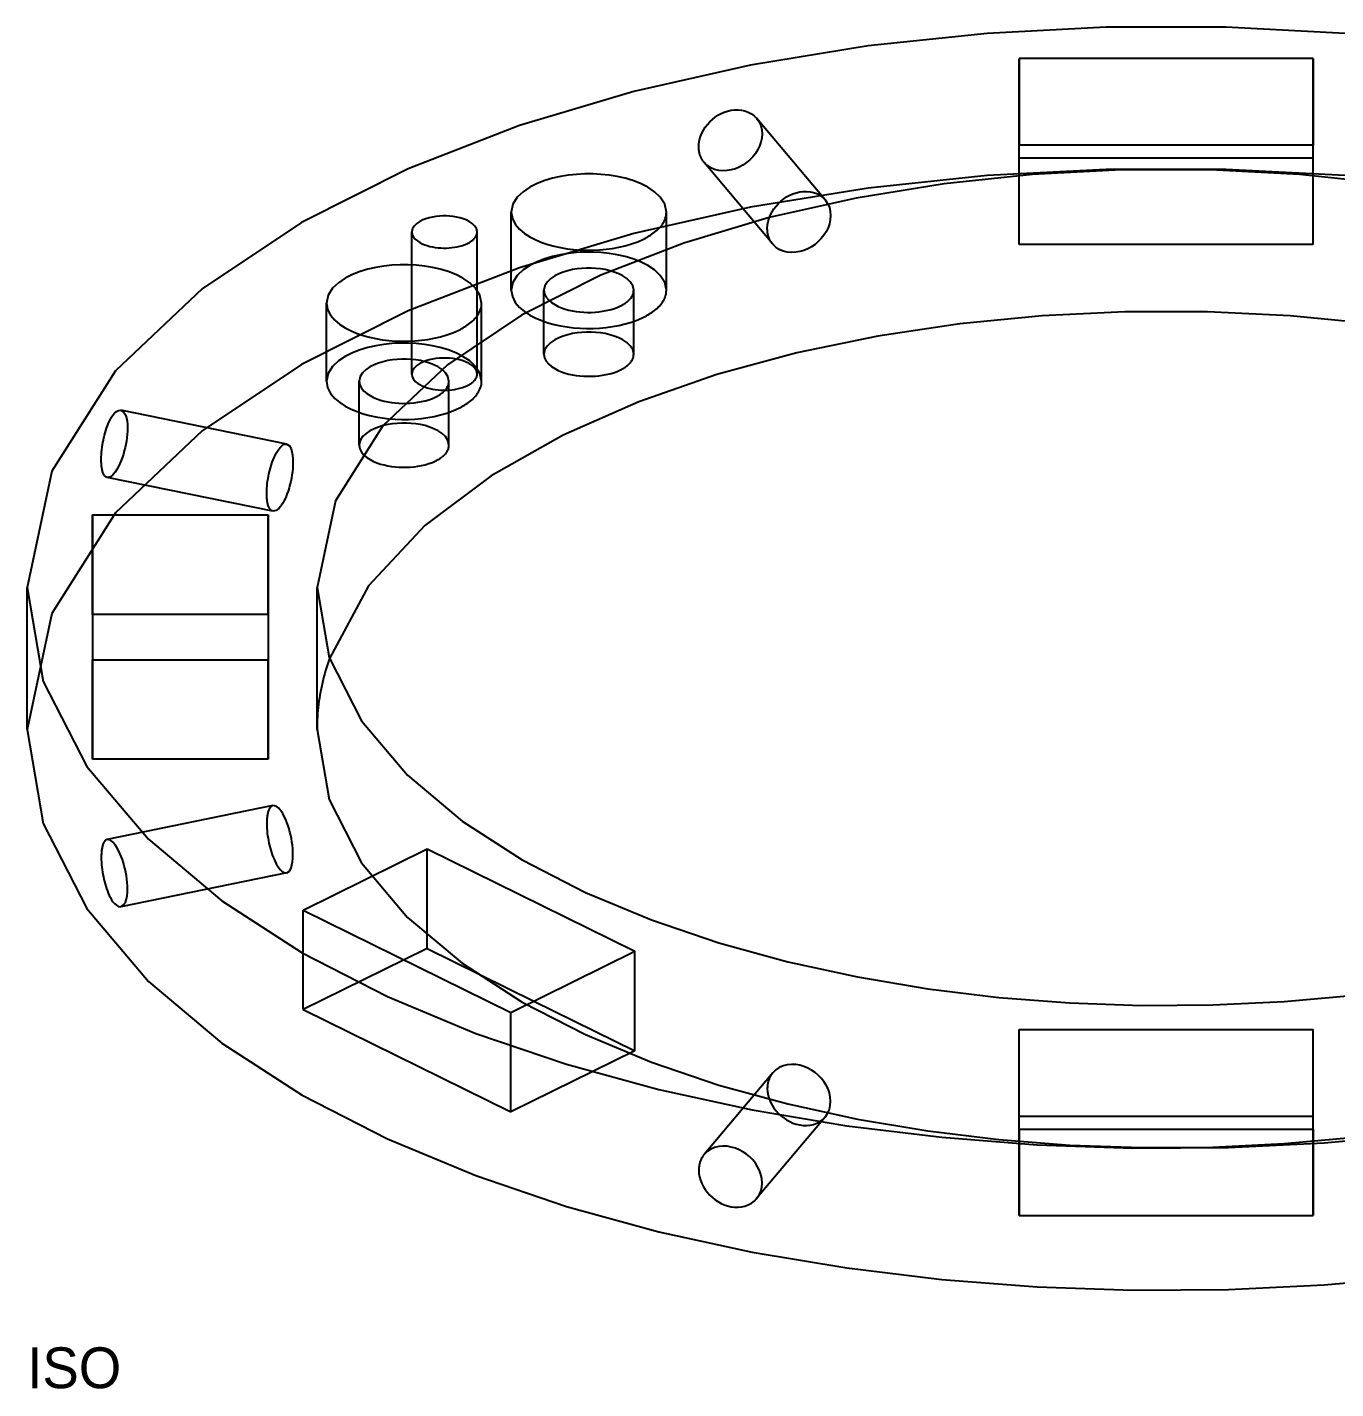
# Model space of a CAD drawing. Header units: millimetres. Extents: x 0 to 324, y -45 to 194.
# Drawn here: x 184.4 to 264.5, y 48.8 to 132.2 of the extents above; entities that cross this region are included whole.
import ezdxf

# ---------------------------------------------------------------- set-up
doc = ezdxf.new("R2010")
doc.units = ezdxf.units.MM
doc.layers.add('ISO_HIDDEN', color=8, linetype='CONTINUOUS')
doc.layers.add('ISO_VISIBLE', color=7, linetype='Continuous')

msp = doc.modelspace()

# ---------------------------------------------------------------- linework, layer by layer
at = {"layer": 'ISO_HIDDEN'}
for points in [[(225.505, 124.873), (225.518, 125.088), (225.555, 125.3), (225.614, 125.506), (225.694, 125.706), (225.792, 125.898), (225.906, 126.08), (226.036, 126.252), (226.179, 126.412), (226.336, 126.559), (226.504, 126.693), (226.683, 126.813), (226.871, 126.917), (227.068, 127.003), (227.272, 127.072), (227.482, 127.12), (227.695, 127.148), (227.91, 127.151), (228.124, 127.13), (228.334, 127.083), (228.536, 127.009), (228.725, 126.907), (228.897, 126.779), (229.048, 126.625)], [(229.048, 126.625), (229.196, 126.413), (229.301, 126.177), (229.364, 125.925), (229.385, 125.667), (229.366, 125.409), (229.312, 125.156), (229.225, 124.912), (229.11, 124.68), (228.97, 124.462), (228.808, 124.26), (228.626, 124.076), (228.427, 123.91), (228.212, 123.765), (227.984, 123.642), (227.745, 123.542), (227.497, 123.469), (227.241, 123.425), (226.983, 123.413), (226.725, 123.435), (226.473, 123.496), (226.235, 123.598), (226.019, 123.741), (225.834, 123.921)], [(233.249, 121.631), (229.048, 126.625)], [(225.834, 123.921), (225.806, 123.956), (225.779, 123.992), (225.753, 124.028), (225.729, 124.066), (225.705, 124.104), (225.683, 124.143), (225.662, 124.182), (225.643, 124.222), (225.625, 124.263), (225.608, 124.305), (225.592, 124.347), (225.578, 124.389), (225.565, 124.432), (225.553, 124.475), (225.543, 124.518), (225.534, 124.562), (225.526, 124.606), (225.52, 124.65), (225.514, 124.695), (225.51, 124.739), (225.507, 124.784), (225.505, 124.828), (225.505, 124.873)], [(245.125, 124.187), (245.125, 124.987)], [(245.125, 118.894), (245.125, 124.987)], [(263.125, 124.187), (263.125, 124.987)], [(263.125, 118.894), (263.125, 124.987)], [(323.875, 89.203), (322.365, 96.31), (318.463, 102.467), (313.162, 107.491), (307.084, 111.552), (300.549, 114.834), (293.728, 117.473), (286.719, 119.565), (279.583, 121.176), (272.363, 122.351), (265.088, 123.119), (257.783, 123.498), (250.467, 123.498), (243.162, 123.119), (235.887, 122.351), (228.667, 121.176), (221.531, 119.565), (214.522, 117.473), (207.701, 114.834), (201.166, 111.552), (195.088, 107.491), (189.787, 102.467), (185.885, 96.31), (184.375, 89.203)], [(230.035, 118.928), (225.834, 123.921)], [(263.125, 124.187), (245.125, 124.187)], [(245.125, 118.894), (245.125, 124.187)], [(263.125, 118.894), (263.125, 124.187)], [(229.702, 119.884), (229.715, 120.098), (229.753, 120.309), (229.813, 120.515), (229.893, 120.714), (229.992, 120.904), (230.108, 121.085), (230.238, 121.255), (230.383, 121.413), (230.54, 121.559), (230.709, 121.692), (230.888, 121.81), (231.076, 121.912), (231.273, 121.999), (231.476, 122.067), (231.685, 122.116), (231.898, 122.143), (232.112, 122.149), (232.326, 122.13), (232.535, 122.084), (232.737, 122.012), (232.927, 121.912), (233.099, 121.784), (233.249, 121.631)], [(214.02, 116.098), (214.02, 120.885)], [(223.52, 116.098), (223.52, 120.885)], [(233.249, 121.631), (233.397, 121.418), (233.502, 121.181), (233.563, 120.929), (233.582, 120.671), (233.563, 120.412), (233.508, 120.159), (233.422, 119.914), (233.308, 119.681), (233.169, 119.462), (233.008, 119.259), (232.827, 119.073), (232.628, 118.906), (232.414, 118.76), (232.186, 118.636), (231.947, 118.536), (231.698, 118.464), (231.442, 118.421), (231.183, 118.41), (230.925, 118.435), (230.673, 118.498), (230.436, 118.602), (230.22, 118.746), (230.035, 118.928)], [(207.931, 110.963), (207.931, 119.667)], [(211.931, 110.963), (211.931, 119.667)], [(230.035, 118.928), (230.007, 118.962), (229.98, 118.998), (229.954, 119.035), (229.929, 119.072), (229.906, 119.111), (229.883, 119.15), (229.862, 119.189), (229.843, 119.23), (229.824, 119.271), (229.807, 119.312), (229.791, 119.355), (229.777, 119.397), (229.764, 119.44), (229.752, 119.483), (229.741, 119.527), (229.732, 119.571), (229.724, 119.615), (229.717, 119.66), (229.712, 119.704), (229.708, 119.749), (229.705, 119.794), (229.703, 119.839), (229.702, 119.884)], [(223.52, 116.098), (223.417, 116.582), (223.151, 117.001), (222.79, 117.343), (222.376, 117.62), (221.931, 117.843), (221.467, 118.023), (220.989, 118.166), (220.503, 118.275), (220.012, 118.355), (219.516, 118.408), (219.019, 118.433), (218.521, 118.433), (218.023, 118.408), (217.528, 118.355), (217.036, 118.275), (216.55, 118.166), (216.073, 118.023), (215.608, 117.843), (215.163, 117.62), (214.749, 117.343), (214.388, 117.001), (214.122, 116.582), (214.02, 116.098)], [(263.125, 118.894), (245.125, 118.894)], [(221.52, 116.098), (221.46, 116.378), (221.306, 116.621), (221.097, 116.819), (220.858, 116.979), (220.6, 117.108), (220.331, 117.213), (220.055, 117.295), (219.773, 117.359), (219.489, 117.405), (219.202, 117.435), (218.914, 117.45), (218.625, 117.45), (218.337, 117.435), (218.051, 117.405), (217.766, 117.359), (217.485, 117.295), (217.208, 117.213), (216.939, 117.108), (216.682, 116.979), (216.442, 116.819), (216.233, 116.621), (216.079, 116.378), (216.02, 116.098)], [(214.02, 116.098), (214.087, 115.706), (214.268, 115.352), (214.526, 115.047), (214.831, 114.791), (215.167, 114.574), (215.522, 114.391), (215.89, 114.238), (216.268, 114.11), (216.654, 114.004), (217.044, 113.919), (217.438, 113.853), (217.834, 113.805), (218.232, 113.774), (218.631, 113.76), (219.031, 113.763), (219.43, 113.782), (219.827, 113.818), (220.223, 113.871), (220.616, 113.943), (221.005, 114.034), (221.388, 114.147), (221.763, 114.282), (222.128, 114.444)], [(216.02, 116.098), (216.059, 115.871), (216.163, 115.666), (216.313, 115.49), (216.49, 115.341), (216.684, 115.216), (216.889, 115.11), (217.103, 115.021), (217.322, 114.947), (217.545, 114.886), (217.77, 114.836), (217.998, 114.798), (218.228, 114.77), (218.459, 114.753), (218.69, 114.745), (218.921, 114.746), (219.152, 114.757), (219.382, 114.778), (219.611, 114.809), (219.839, 114.85), (220.064, 114.903), (220.285, 114.968), (220.503, 115.047), (220.714, 115.141)], [(216.02, 112.181), (216.02, 116.098)], [(220.714, 115.141), (220.765, 115.166), (220.816, 115.193), (220.866, 115.221), (220.915, 115.251), (220.963, 115.281), (221.011, 115.313), (221.057, 115.346), (221.103, 115.381), (221.147, 115.417), (221.19, 115.455), (221.232, 115.495), (221.271, 115.536), (221.309, 115.579), (221.345, 115.623), (221.378, 115.67), (221.409, 115.718), (221.437, 115.768), (221.461, 115.82), (221.482, 115.873), (221.498, 115.928), (221.51, 115.984), (221.517, 116.041), (221.52, 116.098)], [(221.52, 112.181), (221.52, 116.098)], [(222.128, 114.444), (222.217, 114.489), (222.304, 114.535), (222.39, 114.584), (222.475, 114.635), (222.558, 114.687), (222.64, 114.742), (222.721, 114.8), (222.799, 114.86), (222.876, 114.922), (222.95, 114.988), (223.022, 115.056), (223.091, 115.127), (223.156, 115.201), (223.218, 115.278), (223.276, 115.358), (223.329, 115.442), (223.377, 115.528), (223.418, 115.618), (223.454, 115.71), (223.482, 115.805), (223.503, 115.901), (223.515, 115.999), (223.52, 116.098)], [(202.706, 110.527), (202.706, 115.315)], [(212.206, 110.527), (212.206, 115.315)], [(221.52, 112.181), (221.46, 112.461), (221.306, 112.704), (221.097, 112.902), (220.858, 113.062), (220.6, 113.192), (220.331, 113.296), (220.055, 113.378), (219.773, 113.442), (219.489, 113.488), (219.202, 113.518), (218.914, 113.533), (218.625, 113.533), (218.337, 113.518), (218.051, 113.488), (217.766, 113.442), (217.485, 113.378), (217.208, 113.296), (216.939, 113.192), (216.682, 113.062), (216.442, 112.902), (216.233, 112.704), (216.079, 112.461), (216.02, 112.181)], [(212.206, 110.527), (212.103, 111.011), (211.837, 111.431), (211.476, 111.773), (211.062, 112.049), (210.617, 112.273), (210.153, 112.453), (209.676, 112.595), (209.19, 112.705), (208.698, 112.785), (208.203, 112.837), (207.705, 112.863), (207.207, 112.863), (206.709, 112.837), (206.214, 112.785), (205.722, 112.705), (205.236, 112.595), (204.759, 112.453), (204.294, 112.273), (203.849, 112.049), (203.435, 111.773), (203.075, 111.431), (202.809, 111.011), (202.706, 110.527)], [(210.206, 110.527), (210.146, 110.808), (209.993, 111.05), (209.784, 111.249), (209.544, 111.409), (209.286, 111.538), (209.017, 111.642), (208.741, 111.725), (208.46, 111.788), (208.175, 111.834), (207.888, 111.865), (207.6, 111.88), (207.312, 111.88), (207.024, 111.865), (206.737, 111.834), (206.452, 111.788), (206.171, 111.725), (205.895, 111.642), (205.626, 111.538), (205.368, 111.409), (205.128, 111.249), (204.919, 111.05), (204.765, 110.808), (204.706, 110.527)], [(211.931, 110.963), (211.888, 111.166), (211.776, 111.343), (211.624, 111.487), (211.449, 111.604), (211.262, 111.698), (211.066, 111.773), (210.865, 111.833), (210.661, 111.879), (210.454, 111.913), (210.245, 111.935), (210.036, 111.946), (209.826, 111.946), (209.616, 111.935), (209.408, 111.913), (209.201, 111.879), (208.996, 111.833), (208.795, 111.773), (208.6, 111.698), (208.412, 111.604), (208.238, 111.487), (208.086, 111.343), (207.974, 111.166), (207.931, 110.963)], [(216.02, 112.181), (216.059, 111.954), (216.163, 111.749), (216.313, 111.573), (216.49, 111.424), (216.684, 111.299), (216.889, 111.193), (217.103, 111.104), (217.322, 111.03), (217.545, 110.969), (217.77, 110.92), (217.998, 110.882), (218.228, 110.854), (218.459, 110.836), (218.69, 110.828), (218.921, 110.829), (219.152, 110.84), (219.382, 110.861), (219.611, 110.892), (219.839, 110.934), (220.064, 110.986), (220.285, 111.051), (220.503, 111.13), (220.714, 111.224)], [(220.714, 111.224), (220.765, 111.25), (220.816, 111.277), (220.866, 111.305), (220.915, 111.334), (220.963, 111.365), (221.011, 111.396), (221.057, 111.43), (221.103, 111.464), (221.147, 111.501), (221.19, 111.538), (221.232, 111.578), (221.271, 111.619), (221.309, 111.662), (221.345, 111.706), (221.378, 111.753), (221.409, 111.801), (221.437, 111.851), (221.461, 111.903), (221.482, 111.957), (221.498, 112.011), (221.51, 112.067), (221.517, 112.124), (221.52, 112.181)], [(207.931, 110.963), (207.959, 110.798), (208.035, 110.648), (208.144, 110.52), (208.273, 110.412), (208.414, 110.321), (208.563, 110.244), (208.718, 110.179), (208.878, 110.126), (209.04, 110.081), (209.204, 110.045), (209.37, 110.017), (209.537, 109.997), (209.705, 109.984), (209.873, 109.978), (210.041, 109.979), (210.209, 109.987), (210.376, 110.003), (210.543, 110.025), (210.708, 110.055), (210.872, 110.094), (211.033, 110.141), (211.191, 110.198), (211.345, 110.266)], [(211.345, 110.266), (211.382, 110.285), (211.419, 110.305), (211.455, 110.325), (211.491, 110.346), (211.526, 110.369), (211.561, 110.392), (211.595, 110.416), (211.628, 110.441), (211.66, 110.468), (211.691, 110.495), (211.721, 110.524), (211.75, 110.554), (211.778, 110.585), (211.804, 110.617), (211.828, 110.651), (211.85, 110.686), (211.871, 110.723), (211.888, 110.76), (211.903, 110.799), (211.915, 110.839), (211.924, 110.88), (211.929, 110.921), (211.931, 110.963)], [(202.706, 110.527), (202.773, 110.136), (202.954, 109.781), (203.212, 109.477), (203.518, 109.22), (203.853, 109.003), (204.208, 108.821), (204.577, 108.667), (204.955, 108.539), (205.34, 108.434), (205.73, 108.349), (206.124, 108.283), (206.52, 108.235), (206.919, 108.204), (207.318, 108.19), (207.717, 108.192), (208.116, 108.211), (208.514, 108.247), (208.909, 108.301), (209.302, 108.373), (209.691, 108.464), (210.074, 108.576), (210.45, 108.712), (210.815, 108.874)], [(204.706, 110.527), (204.745, 110.301), (204.85, 110.095), (204.999, 109.919), (205.176, 109.771), (205.37, 109.645), (205.576, 109.539), (205.789, 109.451), (206.008, 109.376), (206.231, 109.315), (206.457, 109.266), (206.685, 109.228), (206.914, 109.2), (207.145, 109.182), (207.376, 109.174), (207.607, 109.176), (207.838, 109.187), (208.068, 109.207), (208.297, 109.238), (208.525, 109.28), (208.75, 109.333), (208.972, 109.398), (209.189, 109.476), (209.4, 109.57)], [(204.706, 106.611), (204.706, 110.527)], [(209.4, 109.57), (209.452, 109.596), (209.502, 109.623), (209.552, 109.651), (209.601, 109.68), (209.649, 109.711), (209.697, 109.743), (209.744, 109.776), (209.789, 109.811), (209.833, 109.847), (209.876, 109.885), (209.918, 109.924), (209.958, 109.965), (209.996, 110.008), (210.031, 110.053), (210.065, 110.099), (210.095, 110.147), (210.123, 110.198), (210.147, 110.249), (210.168, 110.303), (210.184, 110.358), (210.196, 110.414), (210.204, 110.47), (210.206, 110.527)], [(210.206, 106.611), (210.206, 110.527)], [(210.815, 108.874), (210.903, 108.918), (210.99, 108.965), (211.076, 109.013), (211.161, 109.064), (211.245, 109.117), (211.327, 109.172), (211.407, 109.229), (211.486, 109.289), (211.562, 109.352), (211.637, 109.417), (211.708, 109.485), (211.777, 109.556), (211.843, 109.63), (211.904, 109.707), (211.962, 109.788), (212.015, 109.871), (212.063, 109.958), (212.105, 110.047), (212.14, 110.139), (212.168, 110.234), (212.189, 110.331), (212.202, 110.429), (212.206, 110.527)], [(188.91, 105.736), (188.912, 105.886), (188.919, 106.035), (188.93, 106.185), (188.945, 106.334), (188.963, 106.483), (188.985, 106.631), (189.01, 106.779), (189.039, 106.926), (189.071, 107.072), (189.106, 107.218), (189.145, 107.362), (189.188, 107.506), (189.234, 107.648), (189.285, 107.789), (189.341, 107.928), (189.402, 108.065), (189.47, 108.199), (189.544, 108.329), (189.628, 108.453), (189.723, 108.569), (189.834, 108.67), (189.964, 108.741), (190.112, 108.753)], [(190.112, 108.753), (190.281, 108.647), (190.386, 108.473), (190.45, 108.28), (190.489, 108.08), (190.51, 107.877), (190.517, 107.673), (190.513, 107.47), (190.5, 107.266), (190.479, 107.064), (190.45, 106.862), (190.413, 106.661), (190.371, 106.462), (190.321, 106.264), (190.265, 106.069), (190.201, 105.875), (190.131, 105.684), (190.053, 105.495), (189.966, 105.311), (189.868, 105.133), (189.756, 104.962), (189.627, 104.805), (189.468, 104.678), (189.273, 104.638)], [(200.267, 106.682), (190.112, 108.753)], [(210.206, 106.611), (210.146, 106.891), (209.993, 107.134), (209.784, 107.332), (209.544, 107.492), (209.286, 107.621), (209.017, 107.725), (208.741, 107.808), (208.46, 107.871), (208.175, 107.918), (207.888, 107.948), (207.6, 107.963), (207.312, 107.963), (207.024, 107.948), (206.737, 107.918), (206.452, 107.871), (206.171, 107.808), (205.895, 107.725), (205.626, 107.621), (205.368, 107.492), (205.128, 107.332), (204.919, 107.134), (204.765, 106.891), (204.706, 106.611)], [(199.043, 103.669), (199.046, 103.819), (199.053, 103.968), (199.065, 104.118), (199.081, 104.266), (199.101, 104.415), (199.124, 104.563), (199.151, 104.71), (199.181, 104.856), (199.215, 105.002), (199.252, 105.147), (199.293, 105.291), (199.338, 105.434), (199.387, 105.575), (199.439, 105.715), (199.497, 105.853), (199.559, 105.989), (199.628, 106.122), (199.703, 106.252), (199.787, 106.376), (199.881, 106.492), (199.991, 106.594), (200.12, 106.668), (200.267, 106.682)], [(200.267, 106.682), (200.433, 106.572), (200.532, 106.395), (200.591, 106.201), (200.626, 106.001), (200.645, 105.798), (200.651, 105.595), (200.647, 105.392), (200.634, 105.189), (200.614, 104.987), (200.586, 104.785), (200.552, 104.585), (200.511, 104.385), (200.464, 104.188), (200.411, 103.991), (200.35, 103.797), (200.282, 103.606), (200.206, 103.417), (200.121, 103.232), (200.025, 103.053), (199.914, 102.883), (199.784, 102.727), (199.623, 102.603), (199.427, 102.567)], [(204.706, 106.611), (204.745, 106.384), (204.85, 106.179), (204.999, 106.003), (205.176, 105.854), (205.37, 105.728), (205.576, 105.623), (205.789, 105.534), (206.008, 105.46), (206.231, 105.399), (206.457, 105.349), (206.685, 105.311), (206.914, 105.283), (207.145, 105.265), (207.376, 105.257), (207.607, 105.259), (207.838, 105.27), (208.068, 105.291), (208.297, 105.322), (208.525, 105.363), (208.75, 105.416), (208.972, 105.481), (209.189, 105.56), (209.4, 105.653)], [(209.4, 105.653), (209.452, 105.679), (209.502, 105.706), (209.552, 105.734), (209.601, 105.763), (209.649, 105.794), (209.697, 105.826), (209.744, 105.859), (209.789, 105.894), (209.833, 105.93), (209.876, 105.968), (209.918, 106.007), (209.958, 106.048), (209.996, 106.091), (210.031, 106.136), (210.065, 106.182), (210.095, 106.231), (210.123, 106.281), (210.147, 106.333), (210.168, 106.386), (210.184, 106.441), (210.196, 106.497), (210.204, 106.554), (210.206, 106.611)], [(189.273, 104.638), (189.222, 104.655), (189.177, 104.682), (189.138, 104.718), (189.105, 104.759), (189.076, 104.804), (189.051, 104.851), (189.03, 104.9), (189.011, 104.949), (188.995, 105), (188.981, 105.051), (188.969, 105.103), (188.958, 105.155), (188.948, 105.207), (188.94, 105.259), (188.933, 105.312), (188.928, 105.365), (188.923, 105.418), (188.919, 105.471), (188.915, 105.524), (188.913, 105.577), (188.911, 105.63), (188.91, 105.683), (188.91, 105.736)], [(199.427, 102.567), (189.273, 104.638)], [(199.427, 102.567), (199.376, 102.584), (199.33, 102.611), (199.289, 102.646), (199.254, 102.686), (199.224, 102.73), (199.197, 102.777), (199.174, 102.825), (199.154, 102.875), (199.137, 102.926), (199.121, 102.977), (199.108, 103.029), (199.096, 103.082), (199.086, 103.135), (199.077, 103.188), (199.069, 103.241), (199.063, 103.294), (199.057, 103.347), (199.053, 103.401), (199.049, 103.455), (199.047, 103.508), (199.045, 103.562), (199.044, 103.616), (199.043, 103.669)], [(188.375, 96.245), (188.375, 102.338)], [(199.125, 96.245), (199.125, 102.338)], [(202.125, 89.203), (202.125, 97.907)], [(188.375, 87.383), (188.375, 93.476)], [(188.375, 93.476), (188.375, 87.383)], [(199.125, 87.383), (199.125, 93.476)], [(199.125, 93.476), (199.125, 87.383)], [(202.882, 93.555), (202.819, 93.372), (202.759, 93.189), (202.701, 93.005), (202.646, 92.82), (202.594, 92.634), (202.544, 92.448), (202.497, 92.261), (202.453, 92.073), (202.411, 91.884), (202.372, 91.695), (202.336, 91.506), (202.302, 91.316), (202.272, 91.125), (202.244, 90.934), (202.219, 90.743), (202.197, 90.551), (202.178, 90.359), (202.162, 90.167), (202.149, 89.974), (202.138, 89.782), (202.131, 89.589), (202.126, 89.396), (202.125, 89.203)], [(202.125, 89.203), (202.86, 84.914), (204.844, 81.032), (207.667, 77.702), (211.01, 74.89), (214.681, 72.519), (218.568, 70.521), (222.603, 68.84), (226.743, 67.437), (230.959, 66.281), (235.231, 65.35), (239.542, 64.627), (243.882, 64.102), (248.241, 63.764), (252.611, 63.611), (256.982, 63.639), (261.349, 63.848), (265.703, 64.243), (270.036, 64.828), (274.336, 65.613), (278.593, 66.611), (282.788, 67.841), (286.899, 69.325), (290.895, 71.099)], [(199.125, 87.383), (188.375, 87.383)], [(199.427, 84.543), (189.273, 82.472)], [(199.427, 84.543), (199.376, 84.526), (199.33, 84.499), (199.289, 84.464), (199.254, 84.424), (199.224, 84.38), (199.197, 84.333), (199.174, 84.284), (199.154, 84.235), (199.137, 84.184), (199.121, 84.132), (199.108, 84.08), (199.096, 84.028), (199.086, 83.975), (199.077, 83.922), (199.069, 83.869), (199.063, 83.816), (199.057, 83.762), (199.053, 83.709), (199.049, 83.655), (199.047, 83.602), (199.045, 83.548), (199.044, 83.494), (199.043, 83.44)], [(200.267, 80.428), (200.433, 80.538), (200.532, 80.714), (200.591, 80.909), (200.626, 81.109), (200.645, 81.311), (200.651, 81.515), (200.647, 81.718), (200.634, 81.921), (200.614, 82.123), (200.586, 82.325), (200.552, 82.525), (200.511, 82.724), (200.464, 82.922), (200.411, 83.118), (200.35, 83.313), (200.282, 83.504), (200.206, 83.693), (200.121, 83.877), (200.025, 84.056), (199.914, 84.227), (199.784, 84.383), (199.623, 84.507), (199.427, 84.543)], [(199.043, 83.44), (199.046, 83.291), (199.053, 83.141), (199.065, 82.992), (199.081, 82.843), (199.101, 82.695), (199.124, 82.547), (199.151, 82.4), (199.181, 82.254), (199.215, 82.108), (199.252, 81.963), (199.293, 81.819), (199.338, 81.676), (199.387, 81.535), (199.439, 81.395), (199.497, 81.256), (199.559, 81.12), (199.628, 80.987), (199.703, 80.858), (199.787, 80.734), (199.881, 80.618), (199.991, 80.516), (200.12, 80.442), (200.267, 80.428)], [(200.267, 80.428), (190.112, 78.357)], [(201.269, 72.056), (201.269, 78.149)], [(207.456, 75.103), (201.269, 72.056)], [(221.598, 69.532), (221.598, 75.625)], [(215.411, 72.579), (221.598, 69.532)], [(201.269, 72.056), (213.997, 65.79)], [(213.997, 65.79), (213.997, 71.882)], [(221.598, 69.532), (213.997, 65.79)], [(233.249, 65.478), (233.397, 65.692), (233.502, 65.929), (233.563, 66.18), (233.582, 66.439), (233.563, 66.697), (233.508, 66.951), (233.422, 67.195), (233.308, 67.428), (233.169, 67.647), (233.008, 67.851), (232.827, 68.037), (232.628, 68.204), (232.414, 68.35), (232.186, 68.474), (231.947, 68.573), (231.698, 68.646), (231.442, 68.689), (231.183, 68.7), (230.925, 68.675), (230.673, 68.611), (230.436, 68.508), (230.22, 68.364), (230.035, 68.182)], [(230.035, 68.182), (225.834, 63.188)], [(230.035, 68.182), (230.007, 68.147), (229.98, 68.112), (229.954, 68.075), (229.929, 68.037), (229.906, 67.999), (229.883, 67.96), (229.862, 67.92), (229.843, 67.88), (229.824, 67.839), (229.807, 67.797), (229.791, 67.755), (229.777, 67.713), (229.764, 67.67), (229.752, 67.626), (229.741, 67.583), (229.732, 67.539), (229.724, 67.494), (229.717, 67.45), (229.712, 67.405), (229.708, 67.361), (229.705, 67.316), (229.703, 67.271), (229.702, 67.226)], [(229.702, 67.226), (229.715, 67.012), (229.753, 66.801), (229.813, 66.595), (229.893, 66.396), (229.992, 66.206), (230.108, 66.025), (230.238, 65.855), (230.383, 65.697), (230.54, 65.551), (230.709, 65.418), (230.888, 65.3), (231.076, 65.197), (231.273, 65.111), (231.476, 65.043), (231.685, 64.994), (231.898, 64.966), (232.112, 64.961), (232.326, 64.98), (232.535, 65.025), (232.737, 65.098), (232.927, 65.198), (233.099, 65.326), (233.249, 65.478)], [(233.249, 65.478), (229.048, 60.485)], [(245.125, 59.441), (245.125, 65.534)], [(245.125, 64.734), (245.125, 65.534)], [(263.125, 59.441), (263.125, 65.534)], [(263.125, 64.734), (263.125, 65.534)], [(245.125, 64.734), (245.125, 59.441)], [(245.125, 64.734), (263.125, 64.734)], [(263.125, 64.734), (263.125, 59.441)], [(245.125, 59.441), (263.125, 59.441)]]:
    msp.add_lwpolyline(points, dxfattribs=at)
at = {"layer": 'ISO_VISIBLE'}
for points in [[(323.875, 97.907), (322.365, 105.014), (318.463, 111.17), (313.162, 116.195), (307.084, 120.256), (300.549, 123.538), (293.728, 126.177), (286.719, 128.269), (279.583, 129.88), (272.363, 131.055), (265.088, 131.822), (257.783, 132.202), (250.467, 132.202), (243.162, 131.822), (235.887, 131.055), (228.667, 129.88), (221.531, 128.269), (214.522, 126.177), (207.701, 123.538), (201.166, 120.256), (195.088, 116.195), (189.787, 111.17), (185.885, 105.014), (184.375, 97.907)], [(263.125, 130.28), (245.125, 130.28)], [(245.125, 130.28), (245.125, 124.987)], [(245.125, 124.987), (245.125, 130.28)], [(263.125, 130.28), (263.125, 124.987)], [(263.125, 124.987), (263.125, 130.28)], [(263.125, 124.987), (245.125, 124.987)], [(306.125, 97.907), (304.999, 103.205), (302.09, 107.795), (298.138, 111.541), (293.607, 114.569), (288.735, 117.015), (283.65, 118.983), (278.424, 120.543), (273.105, 121.743), (267.722, 122.619), (262.298, 123.192), (256.852, 123.475), (251.398, 123.475), (245.952, 123.192), (240.528, 122.619), (235.145, 121.743), (229.826, 120.543), (224.6, 118.983), (219.515, 117.015), (214.643, 114.569), (210.112, 111.541), (206.16, 107.795), (203.251, 103.205), (202.125, 97.907)], [(223.52, 120.885), (223.417, 121.369), (223.151, 121.788), (222.79, 122.131), (222.376, 122.407), (221.931, 122.631), (221.467, 122.81), (220.989, 122.953), (220.503, 123.062), (220.012, 123.142), (219.516, 123.195), (219.019, 123.221), (218.521, 123.221), (218.023, 123.195), (217.528, 123.142), (217.036, 123.062), (216.55, 122.953), (216.073, 122.81), (215.608, 122.631), (215.163, 122.407), (214.749, 122.131), (214.388, 121.788), (214.122, 121.369), (214.02, 120.885)], [(214.02, 120.885), (214.087, 120.493), (214.268, 120.139), (214.526, 119.835), (214.831, 119.578), (215.167, 119.361), (215.522, 119.179), (215.89, 119.025), (216.268, 118.897), (216.654, 118.791), (217.044, 118.706), (217.438, 118.64), (217.834, 118.592), (218.232, 118.561), (218.631, 118.547), (219.031, 118.55), (219.43, 118.569), (219.827, 118.605), (220.223, 118.659), (220.616, 118.73), (221.005, 118.821), (221.388, 118.934), (221.763, 119.069), (222.128, 119.231)], [(222.128, 119.231), (222.217, 119.276), (222.304, 119.322), (222.39, 119.371), (222.475, 119.422), (222.558, 119.474), (222.64, 119.53), (222.721, 119.587), (222.799, 119.647), (222.876, 119.71), (222.95, 119.775), (223.022, 119.843), (223.091, 119.914), (223.156, 119.988), (223.218, 120.065), (223.276, 120.145), (223.329, 120.229), (223.377, 120.315), (223.418, 120.405), (223.454, 120.497), (223.482, 120.592), (223.503, 120.688), (223.515, 120.786), (223.52, 120.885)], [(211.931, 119.667), (211.888, 119.87), (211.776, 120.047), (211.624, 120.191), (211.449, 120.307), (211.262, 120.401), (211.066, 120.477), (210.865, 120.537), (210.661, 120.583), (210.454, 120.617), (210.245, 120.639), (210.036, 120.65), (209.826, 120.65), (209.616, 120.639), (209.408, 120.617), (209.201, 120.583), (208.996, 120.537), (208.795, 120.477), (208.6, 120.401), (208.412, 120.307), (208.238, 120.191), (208.086, 120.047), (207.974, 119.87), (207.931, 119.667)], [(207.931, 119.667), (207.959, 119.502), (208.035, 119.352), (208.144, 119.224), (208.273, 119.116), (208.414, 119.025), (208.563, 118.948), (208.718, 118.883), (208.878, 118.829), (209.04, 118.785), (209.204, 118.749), (209.37, 118.721), (209.537, 118.701), (209.705, 118.688), (209.873, 118.682), (210.041, 118.683), (210.209, 118.691), (210.376, 118.707), (210.543, 118.729), (210.708, 118.759), (210.872, 118.798), (211.033, 118.845), (211.191, 118.902), (211.345, 118.97)], [(211.345, 118.97), (211.382, 118.989), (211.419, 119.009), (211.455, 119.029), (211.491, 119.05), (211.526, 119.073), (211.561, 119.096), (211.595, 119.12), (211.628, 119.145), (211.66, 119.172), (211.691, 119.199), (211.721, 119.228), (211.75, 119.258), (211.778, 119.289), (211.804, 119.321), (211.828, 119.355), (211.85, 119.39), (211.871, 119.427), (211.888, 119.464), (211.903, 119.503), (211.915, 119.543), (211.924, 119.584), (211.929, 119.625), (211.931, 119.667)], [(212.206, 115.315), (212.103, 115.799), (211.837, 116.218), (211.476, 116.56), (211.062, 116.837), (210.617, 117.06), (210.153, 117.24), (209.676, 117.382), (209.19, 117.492), (208.698, 117.572), (208.203, 117.624), (207.705, 117.65), (207.207, 117.65), (206.709, 117.624), (206.214, 117.572), (205.722, 117.492), (205.236, 117.382), (204.759, 117.24), (204.294, 117.06), (203.849, 116.837), (203.435, 116.56), (203.075, 116.218), (202.809, 115.799), (202.706, 115.315)], [(202.706, 115.315), (202.773, 114.923), (202.954, 114.568), (203.212, 114.264), (203.518, 114.007), (203.853, 113.791), (204.208, 113.608), (204.577, 113.455), (204.955, 113.326), (205.34, 113.221), (205.73, 113.136), (206.124, 113.07), (206.52, 113.022), (206.919, 112.991), (207.318, 112.977), (207.717, 112.979), (208.116, 112.999), (208.514, 113.035), (208.909, 113.088), (209.302, 113.16), (209.691, 113.251), (210.074, 113.363), (210.45, 113.499), (210.815, 113.661)], [(210.815, 113.661), (210.903, 113.705), (210.99, 113.752), (211.076, 113.801), (211.161, 113.851), (211.245, 113.904), (211.327, 113.959), (211.407, 114.017), (211.486, 114.077), (211.562, 114.139), (211.637, 114.204), (211.708, 114.272), (211.777, 114.343), (211.843, 114.417), (211.904, 114.495), (211.962, 114.575), (212.015, 114.658), (212.063, 114.745), (212.105, 114.834), (212.14, 114.927), (212.168, 115.021), (212.189, 115.118), (212.202, 115.216), (212.206, 115.315)], [(305.368, 93.555), (302.963, 97.995), (299.514, 101.696), (295.464, 104.735), (291.054, 107.228), (286.417, 109.271), (281.63, 110.931), (276.739, 112.258), (271.777, 113.286), (266.765, 114.038), (261.721, 114.531), (256.659, 114.776), (251.591, 114.776), (246.529, 114.531), (241.485, 114.038), (236.473, 113.286), (231.511, 112.258), (226.62, 110.931), (221.833, 109.271), (217.196, 107.228), (212.786, 104.735), (208.736, 101.696), (205.287, 97.995), (202.882, 93.555)], [(188.375, 102.338), (199.125, 102.338)], [(188.375, 102.338), (188.375, 93.476)], [(199.125, 102.338), (199.125, 93.476)], [(184.375, 97.907), (185.361, 92.153), (188.022, 86.947), (191.808, 82.48), (196.292, 78.708), (201.217, 75.529), (206.431, 72.848), (211.843, 70.594), (217.397, 68.711), (223.052, 67.161), (228.781, 65.912), (234.565, 64.942), (240.386, 64.237), (246.233, 63.785), (252.094, 63.579), (257.958, 63.616), (263.815, 63.897), (269.655, 64.426), (275.467, 65.211), (281.236, 66.265), (286.945, 67.604), (292.572, 69.253), (298.087, 71.244), (303.446, 73.623)], [(184.375, 89.203), (184.375, 97.907)], [(202.125, 97.907), (202.86, 93.617), (204.844, 89.736), (207.667, 86.406), (211.01, 83.594), (214.681, 81.223), (218.568, 79.225), (222.603, 77.544), (226.743, 76.141), (230.959, 74.985), (235.231, 74.054), (239.542, 73.331), (243.882, 72.805), (248.241, 72.468), (252.611, 72.315), (256.982, 72.342), (261.349, 72.552), (265.703, 72.947), (270.036, 73.532), (274.336, 74.317), (278.593, 75.315), (282.788, 76.544), (286.899, 78.029), (290.895, 79.803)], [(199.125, 96.245), (188.375, 96.245)], [(188.375, 96.245), (188.375, 93.476)], [(199.125, 96.245), (199.125, 93.476)], [(188.375, 93.476), (199.125, 93.476)], [(184.375, 89.203), (185.361, 83.449), (188.022, 78.243), (191.808, 73.776), (196.292, 70.004), (201.217, 66.825), (206.431, 64.144), (211.843, 61.89), (217.397, 60.007), (223.052, 58.457), (228.781, 57.208), (234.565, 56.239), (240.386, 55.533), (246.233, 55.081), (252.094, 54.875), (257.958, 54.912), (263.815, 55.193), (269.655, 55.723), (275.467, 56.508), (281.236, 57.561), (286.945, 58.9), (292.572, 60.549), (298.087, 62.54), (303.446, 64.919)], [(189.273, 82.472), (189.222, 82.455), (189.177, 82.427), (189.138, 82.392), (189.105, 82.35), (189.076, 82.306), (189.051, 82.259), (189.03, 82.21), (189.011, 82.161), (188.995, 82.11), (188.981, 82.059), (188.969, 82.007), (188.958, 81.955), (188.948, 81.903), (188.94, 81.85), (188.933, 81.798), (188.928, 81.745), (188.923, 81.692), (188.919, 81.639), (188.915, 81.586), (188.913, 81.533), (188.911, 81.48), (188.91, 81.427), (188.91, 81.374)], [(190.112, 78.357), (190.281, 78.463), (190.386, 78.637), (190.45, 78.83), (190.489, 79.03), (190.51, 79.233), (190.517, 79.436), (190.513, 79.64), (190.5, 79.844), (190.479, 80.046), (190.45, 80.248), (190.413, 80.448), (190.371, 80.648), (190.321, 80.845), (190.265, 81.041), (190.201, 81.235), (190.131, 81.426), (190.053, 81.614), (189.966, 81.798), (189.868, 81.977), (189.756, 82.148), (189.627, 82.305), (189.468, 82.432), (189.273, 82.472)], [(201.269, 78.149), (208.87, 81.892)], [(208.87, 81.892), (221.598, 75.625)], [(208.87, 75.799), (208.87, 81.892)], [(188.91, 81.374), (188.912, 81.224), (188.919, 81.074), (188.93, 80.925), (188.945, 80.776), (188.963, 80.627), (188.985, 80.479), (189.01, 80.331), (189.039, 80.184), (189.071, 80.038), (189.106, 79.892), (189.145, 79.747), (189.188, 79.604), (189.234, 79.461), (189.285, 79.321), (189.341, 79.181), (189.402, 79.045), (189.47, 78.911), (189.544, 78.781), (189.628, 78.657), (189.723, 78.541), (189.834, 78.44), (189.964, 78.368), (190.112, 78.357)], [(201.269, 78.149), (213.997, 71.882)], [(208.87, 75.799), (207.456, 75.103)], [(208.87, 75.799), (215.411, 72.579)], [(213.997, 71.882), (221.598, 75.625)], [(245.125, 65.534), (245.125, 70.827)], [(245.125, 70.827), (263.125, 70.827)], [(245.125, 65.534), (245.125, 70.827)], [(263.125, 65.534), (263.125, 70.827)], [(263.125, 65.534), (263.125, 70.827)], [(245.125, 65.534), (263.125, 65.534)], [(229.048, 60.485), (229.196, 60.697), (229.301, 60.933), (229.364, 61.184), (229.385, 61.442), (229.366, 61.701), (229.312, 61.954), (229.225, 62.198), (229.11, 62.43), (228.97, 62.648), (228.808, 62.85), (228.626, 63.034), (228.427, 63.2), (228.212, 63.345), (227.984, 63.468), (227.745, 63.567), (227.497, 63.64), (227.241, 63.685), (226.983, 63.697), (226.725, 63.674), (226.473, 63.613), (226.235, 63.512), (226.019, 63.369), (225.834, 63.188)], [(225.834, 63.188), (225.806, 63.154), (225.779, 63.118), (225.753, 63.082), (225.729, 63.044), (225.705, 63.006), (225.683, 62.967), (225.662, 62.928), (225.643, 62.887), (225.625, 62.847), (225.608, 62.805), (225.592, 62.763), (225.578, 62.721), (225.565, 62.678), (225.553, 62.635), (225.543, 62.591), (225.534, 62.548), (225.526, 62.504), (225.52, 62.459), (225.514, 62.415), (225.51, 62.371), (225.507, 62.326), (225.505, 62.281), (225.505, 62.237)], [(225.505, 62.237), (225.518, 62.022), (225.555, 61.81), (225.614, 61.603), (225.694, 61.404), (225.792, 61.212), (225.906, 61.03), (226.036, 60.858), (226.179, 60.698), (226.336, 60.551), (226.504, 60.416), (226.683, 60.297), (226.871, 60.193), (227.068, 60.106), (227.272, 60.038), (227.482, 59.989), (227.695, 59.962), (227.91, 59.958), (228.124, 59.979), (228.334, 60.026), (228.536, 60.101), (228.725, 60.203), (228.897, 60.331), (229.048, 60.485)]]:
    msp.add_lwpolyline(points, dxfattribs=at)

# ---------------------------------------------------------------- texts
msp.add_text('ISO', height=2.5, dxfattribs=at).set_placement((184.375, 48.875))

doc.saveas('drawing.dxf')
